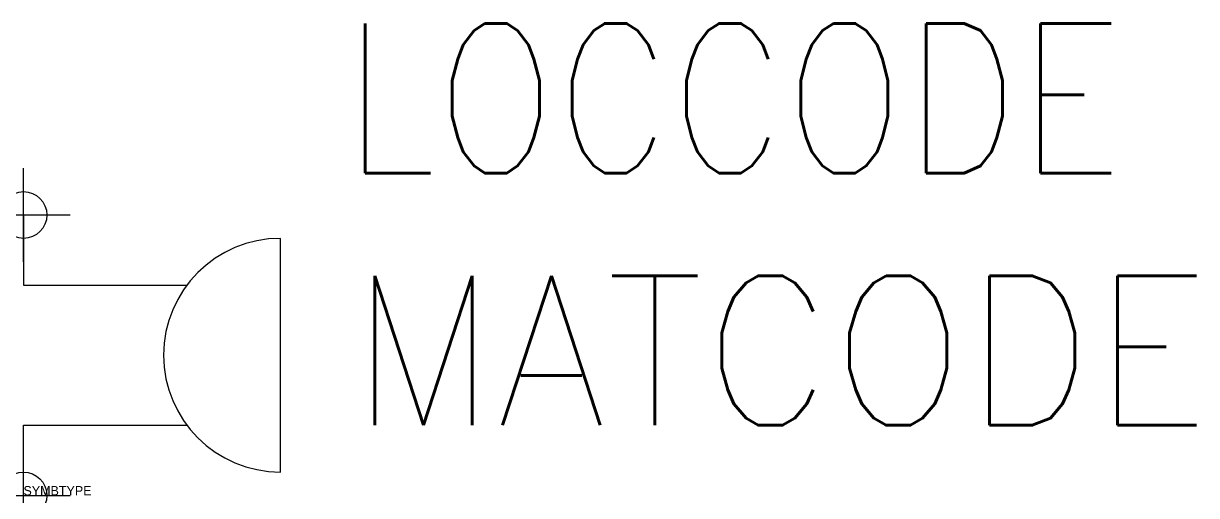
# Model space of a CAD drawing. Extents: x 50 to 75.1, y 210 to 220.1.
import ezdxf

# ---------------------------------------------------------------- set-up
doc = ezdxf.new("R2010")
doc.units = 0
doc.header["$MEASUREMENT"] = 0
doc.header["$PDMODE"] = 34
doc.linetypes.add('DASHED', pattern=[19.05, 12.7, -6.35])
doc.layers.get('0').update_dxf_attribs({"linetype": 'CONTINUOUS'})
for name, color, linetype in [('1', 8, 'CONTINUOUS'), ('11', 30, 'DASHED'), ('12', 30, 'DASHED'), ('3', 30, 'CONTINUOUS'), ('C', 7, 'CONTINUOUS')]:
    doc.layers.add(name, color=color, linetype=linetype)
doc.styles.add('DINY', font='SIMPLEX', dxfattribs={"width": 0.95})
doc.styles.add('ROMANS', font='ROMANS.SHX')

msp = doc.modelspace()

# ---------------------------------------------------------------- linework, layer by layer
at = {"layer": '1'}
for p, q in [((50, 216), (50, 214.5)), ((50, 214.5), (53.5, 214.5)), ((50, 210), (50, 211.5)), ((50, 211.5), (53.5, 211.5))]:
    msp.add_line(p, q, dxfattribs=at)
at = {"layer": '3'}
msp.add_line((55.5, 210.5), (55.5, 215.5), dxfattribs=at)
msp.add_arc((55.5, 213), 2.5, 90, 270, dxfattribs=at)
at = {"layer": 'C', "color": 1}
msp.add_point((50, 216), dxfattribs=at)
at = {"layer": 'C', "color": 2}
msp.add_point((50, 210), dxfattribs=at)

# ---------------------------------------------------------------- texts
at = {"flags": 1}
msp.add_attdef('SYMBTYPE', (50, 210), 'HL', height=0.2, dxfattribs=at)
at = {"layer": '11', "style": 'ROMANS', "width": 0.85}
msp.add_attdef('LOCCODE', (56.848, 216.897), '', height=3.2, dxfattribs=at)
at = {"layer": '12', "style": 'DINY', "width": 0.95}
msp.add_attdef('MATCODE', (57, 211.5), '', height=3.2, dxfattribs=at)

doc.saveas('drawing.dxf')
